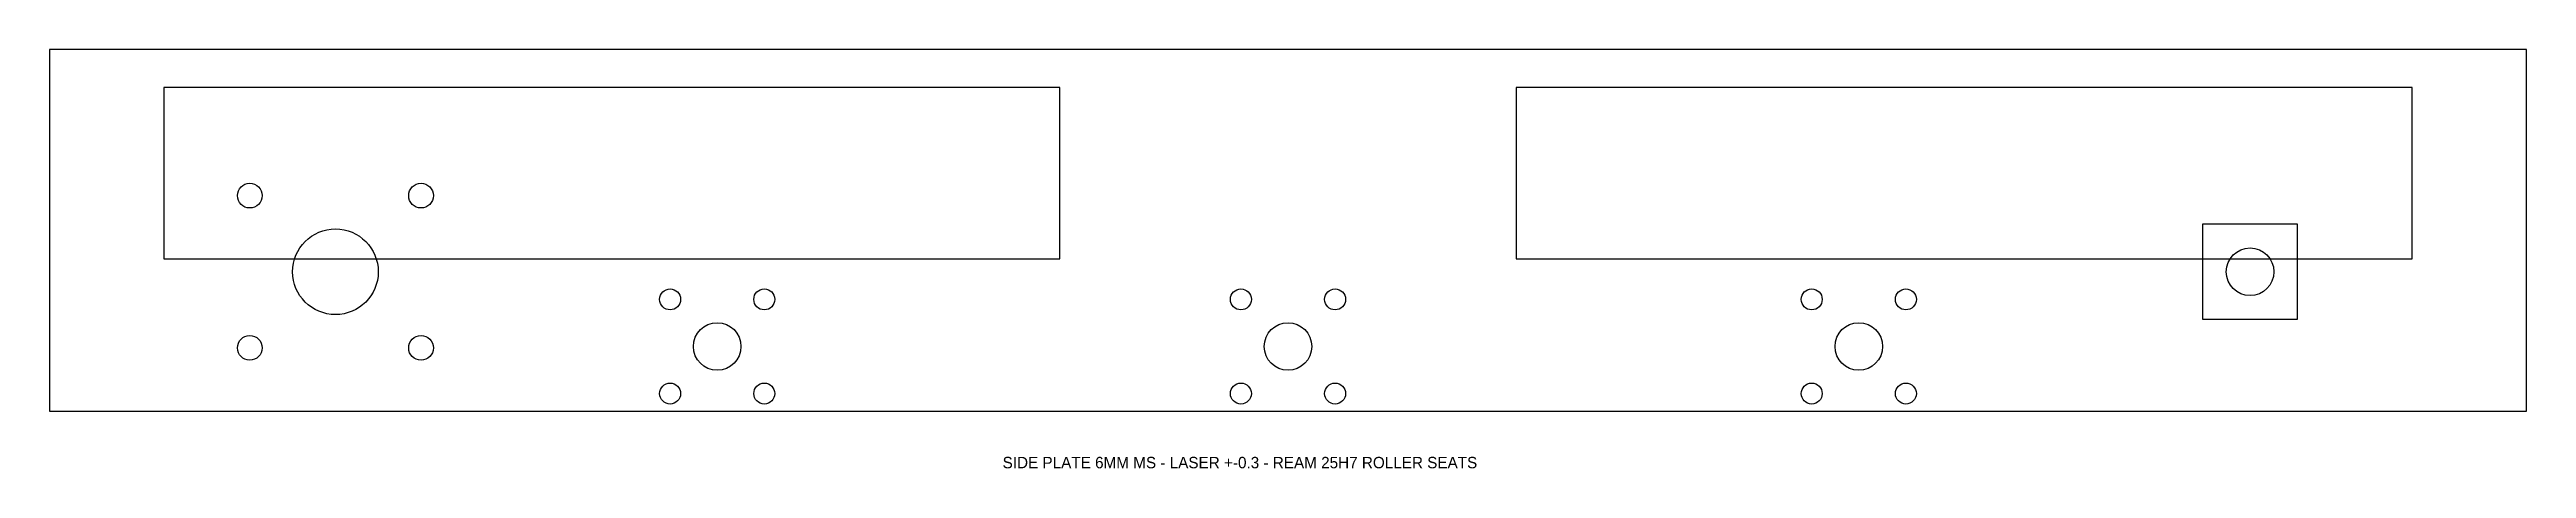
# Model space of a CAD drawing. Header units: metres. Extents: x -651 to 651, y -30 to 190.
import ezdxf

# ---------------------------------------------------------------- set-up
doc = ezdxf.new("R2010")
doc.units = ezdxf.units.M

msp = doc.modelspace()

# ---------------------------------------------------------------- linework, layer by layer
at = {"layer": 'HOLES'}
for centre, radius in [((-545.66, 113.26), 6.5), ((-455.66, 113.26), 6.5), ((-500.66, 73.26), 22.5), ((505.66, 73.26), 12.5), ((-324.75, 58.75), 5.5), ((-275.25, 58.75), 5.5), ((-24.75, 58.75), 5.5), ((24.75, 58.75), 5.5), ((275.25, 58.75), 5.5), ((324.75, 58.75), 5.5), ((-545.66, 33.26), 6.5), ((-455.66, 33.26), 6.5), ((-300, 34), 12.5), ((0, 34), 12.5), ((300, 34), 12.5), ((-324.75, 9.25), 5.5), ((-275.25, 9.25), 5.5), ((-24.75, 9.25), 5.5), ((24.75, 9.25), 5.5), ((275.25, 9.25), 5.5), ((324.75, 9.25), 5.5)]:
    msp.add_circle(centre, radius, dxfattribs=at)
at = {"layer": 'OUTLINE'}
for p, q in [((650.92, 190), (-650.92, 190)), ((-650.92, 190), (-650.92, 0)), ((650.92, 0), (650.92, 190)), ((-650.92, 0), (650.92, 0))]:
    msp.add_line(p, q, dxfattribs=at)
at = {"layer": 'POCKET'}
for p, q in [((-120, 170), (-590.92, 170)), ((-590.92, 170), (-590.92, 80)), ((-120, 80), (-120, 170)), ((590.92, 170), (120, 170)), ((120, 170), (120, 80)), ((590.92, 80), (590.92, 170)), ((530.66, 98.26), (480.66, 98.26)), ((480.66, 98.26), (480.66, 48.26)), ((530.66, 48.26), (530.66, 98.26)), ((-590.92, 80), (-120, 80)), ((120, 80), (590.92, 80)), ((480.66, 48.26), (530.66, 48.26))]:
    msp.add_line(p, q, dxfattribs=at)

# ---------------------------------------------------------------- texts
at = {"layer": 'NOTES'}
msp.add_text('SIDE PLATE 6MM MS - LASER +-0.3 - REAM 25H7 ROLLER SEATS', height=6, dxfattribs=at).set_placement((-150, -30))

doc.saveas('drawing.dxf')
